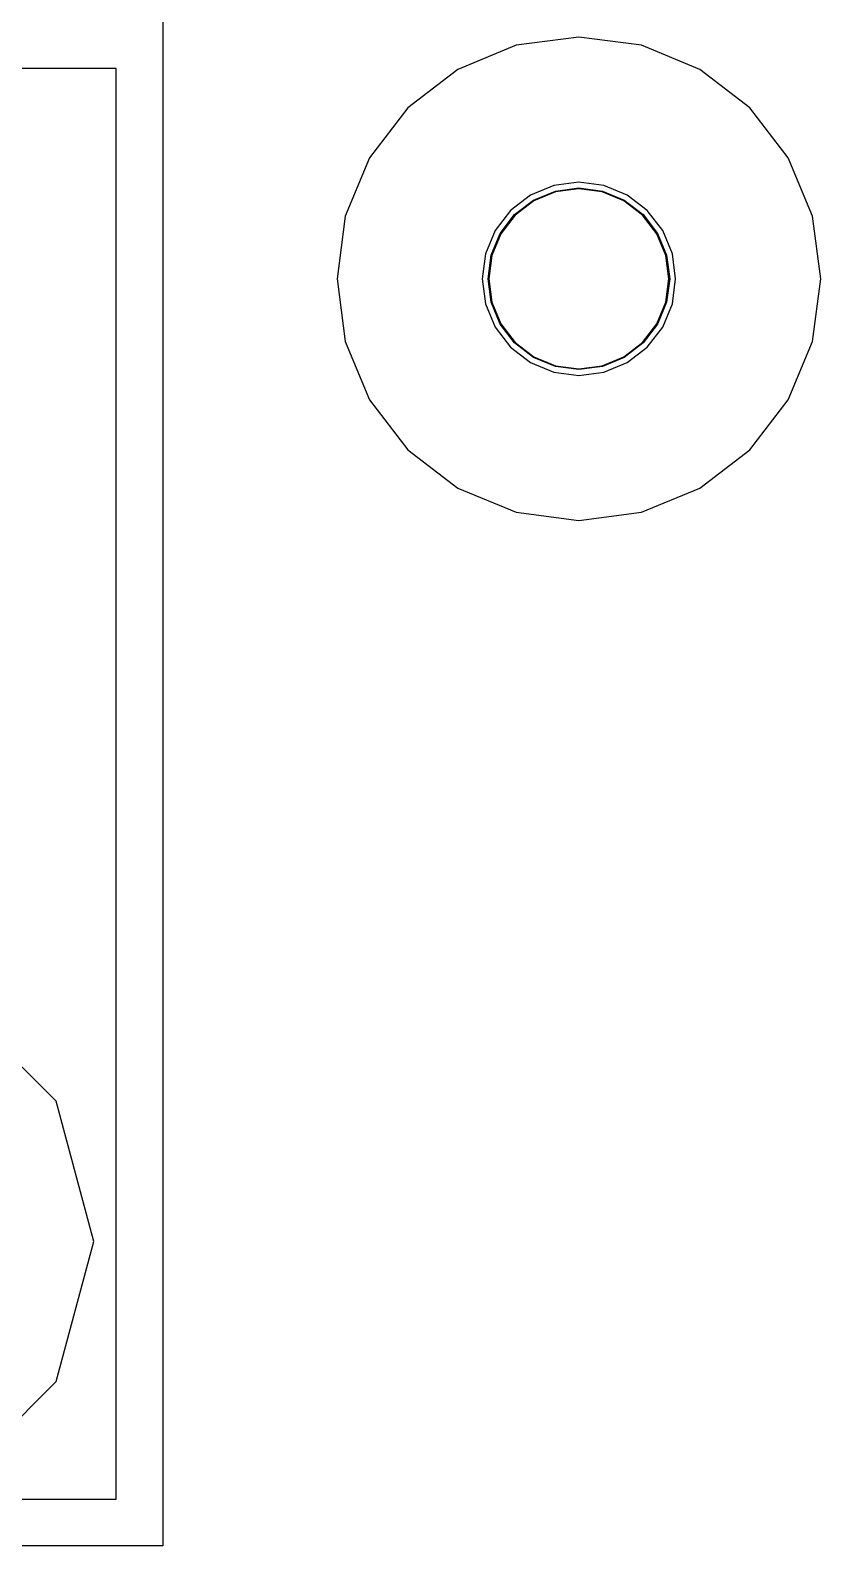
# Model space of a CAD drawing. Header units: metres. Extents: x 244.4 to 340.3, y -4.1 to 64.3.
# Drawn here: x 262.936 to 263.0553, y 60.3094 to 60.5381 of the extents above; entities that cross this region are included whole.
import ezdxf

# ---------------------------------------------------------------- set-up
doc = ezdxf.new("R2010")
doc.units = ezdxf.units.M
doc.layers.add('Edges', color=7, linetype='Continuous')

msp = doc.modelspace()

# ---------------------------------------------------------------- linework, layer by layer
at = {"layer": 'Edges'}
for p, q in [((262.95602, 60.53936), (262.95602, 60.30936)), ((263.00938, 60.53585), (263.00058, 60.5322)), ((263.01882, 60.53709), (263.00938, 60.53585)), ((263.02827, 60.53585), (263.01882, 60.53709)), ((263.03707, 60.5322), (263.02827, 60.53585)), ((262.94902, 60.53236), (262.73302, 60.53236)), ((262.94902, 60.31636), (262.94902, 60.53236)), ((263.00058, 60.5322), (262.99302, 60.5264)), ((263.04463, 60.5264), (263.03707, 60.5322)), ((262.99302, 60.5264), (262.98722, 60.51885)), ((263.05043, 60.51885), (263.04463, 60.5264)), ((262.98722, 60.51885), (262.98357, 60.51005)), ((263.05407, 60.51005), (263.05043, 60.51885)), ((263.01504, 60.5147), (263.01152, 60.51324)), ((263.01882, 60.5152), (263.01504, 60.5147)), ((263.01528, 60.51384), (263.01882, 60.51431)), ((263.0226, 60.5147), (263.01882, 60.5152)), ((263.01882, 60.51431), (263.02237, 60.51384)), ((263.02612, 60.51324), (263.0226, 60.5147)), ((263.01152, 60.51324), (263.0085, 60.51092)), ((263.00913, 60.51029), (263.01197, 60.51247)), ((263.01203, 60.51237), (263.00922, 60.51021)), ((263.01197, 60.51247), (263.01528, 60.51384)), ((263.01531, 60.51372), (263.01203, 60.51237)), ((263.01882, 60.51419), (263.01531, 60.51372)), ((263.02234, 60.51372), (263.01882, 60.51419)), ((263.02562, 60.51237), (263.02234, 60.51372)), ((263.02237, 60.51384), (263.02568, 60.51247)), ((263.02843, 60.51021), (263.02562, 60.51237)), ((263.02568, 60.51247), (263.02851, 60.51029)), ((263.02915, 60.51092), (263.02612, 60.51324)), ((262.98357, 60.51005), (262.98233, 60.5006)), ((263.0085, 60.51092), (263.00618, 60.5079)), ((263.00695, 60.50745), (263.00913, 60.51029)), ((263.00922, 60.51021), (263.00706, 60.50739)), ((263.03059, 60.50739), (263.02843, 60.51021)), ((263.02851, 60.51029), (263.03069, 60.50745)), ((263.03147, 60.5079), (263.02915, 60.51092)), ((263.05532, 60.5006), (263.05407, 60.51005)), ((263.00618, 60.5079), (263.00472, 60.50438)), ((263.00558, 60.50415), (263.00695, 60.50745)), ((263.00706, 60.50739), (263.0057, 60.50412)), ((263.03195, 60.50412), (263.03059, 60.50739)), ((263.03069, 60.50745), (263.03206, 60.50415)), ((263.03293, 60.50438), (263.03147, 60.5079)), ((263.00472, 60.50438), (263.00422, 60.5006)), ((263.00512, 60.5006), (263.00558, 60.50415)), ((263.0057, 60.50412), (263.00524, 60.5006)), ((263.03241, 60.5006), (263.03195, 60.50412)), ((263.03206, 60.50415), (263.03253, 60.5006)), ((263.03342, 60.5006), (263.03293, 60.50438)), ((262.98233, 60.5006), (262.98357, 60.49116)), ((263.00422, 60.5006), (263.00472, 60.49682)), ((263.00558, 60.49705), (263.00512, 60.5006)), ((263.00524, 60.5006), (263.0057, 60.49708)), ((263.03195, 60.49708), (263.03241, 60.5006)), ((263.03253, 60.5006), (263.03206, 60.49705)), ((263.03293, 60.49682), (263.03342, 60.5006)), ((263.05407, 60.49116), (263.05532, 60.5006)), ((263.00472, 60.49682), (263.00618, 60.4933)), ((263.00695, 60.49375), (263.00558, 60.49705)), ((263.0057, 60.49708), (263.00706, 60.49381)), ((263.03059, 60.49381), (263.03195, 60.49708)), ((263.03206, 60.49705), (263.03069, 60.49375)), ((263.03147, 60.4933), (263.03293, 60.49682)), ((263.00913, 60.49091), (263.00695, 60.49375)), ((263.00706, 60.49381), (263.00922, 60.49099)), ((263.02843, 60.49099), (263.03059, 60.49381)), ((263.03069, 60.49375), (263.02851, 60.49091)), ((263.00618, 60.4933), (263.0085, 60.49028)), ((263.02915, 60.49028), (263.03147, 60.4933)), ((262.98357, 60.49116), (262.98722, 60.48235)), ((263.0085, 60.49028), (263.01152, 60.48796)), ((263.01197, 60.48873), (263.00913, 60.49091)), ((263.00922, 60.49099), (263.01203, 60.48884)), ((263.02562, 60.48884), (263.02843, 60.49099)), ((263.02851, 60.49091), (263.02568, 60.48873)), ((263.02612, 60.48796), (263.02915, 60.49028)), ((263.05043, 60.48235), (263.05407, 60.49116)), ((263.01152, 60.48796), (263.01504, 60.4865)), ((263.01528, 60.48736), (263.01197, 60.48873)), ((263.01203, 60.48884), (263.01531, 60.48748)), ((263.01882, 60.48689), (263.01528, 60.48736)), ((263.01531, 60.48748), (263.01882, 60.48702)), ((263.01882, 60.48702), (263.02234, 60.48748)), ((263.02237, 60.48736), (263.01882, 60.48689)), ((263.02234, 60.48748), (263.02562, 60.48884)), ((263.02568, 60.48873), (263.02237, 60.48736)), ((263.0226, 60.4865), (263.02612, 60.48796)), ((263.01504, 60.4865), (263.01882, 60.486)), ((263.01882, 60.486), (263.0226, 60.4865)), ((262.98722, 60.48235), (262.99302, 60.4748)), ((263.04463, 60.4748), (263.05043, 60.48235)), ((262.99302, 60.4748), (263.00058, 60.469)), ((263.03707, 60.469), (263.04463, 60.4748)), ((263.00058, 60.469), (263.00938, 60.46535)), ((263.02827, 60.46535), (263.03707, 60.469)), ((263.00938, 60.46535), (263.01882, 60.46411)), ((263.01882, 60.46411), (263.02827, 60.46535)), ((262.93996, 60.37645), (262.93174, 60.38468)), ((262.94563, 60.3553), (262.93996, 60.37645)), ((262.93996, 60.33415), (262.94563, 60.3553)), ((262.92448, 60.31867), (262.93996, 60.33415)), ((262.90383, 60.31636), (262.94902, 60.31636)), ((262.95602, 60.30936), (262.72602, 60.30936))]:
    msp.add_line(p, q, dxfattribs=at)

doc.saveas('drawing.dxf')
